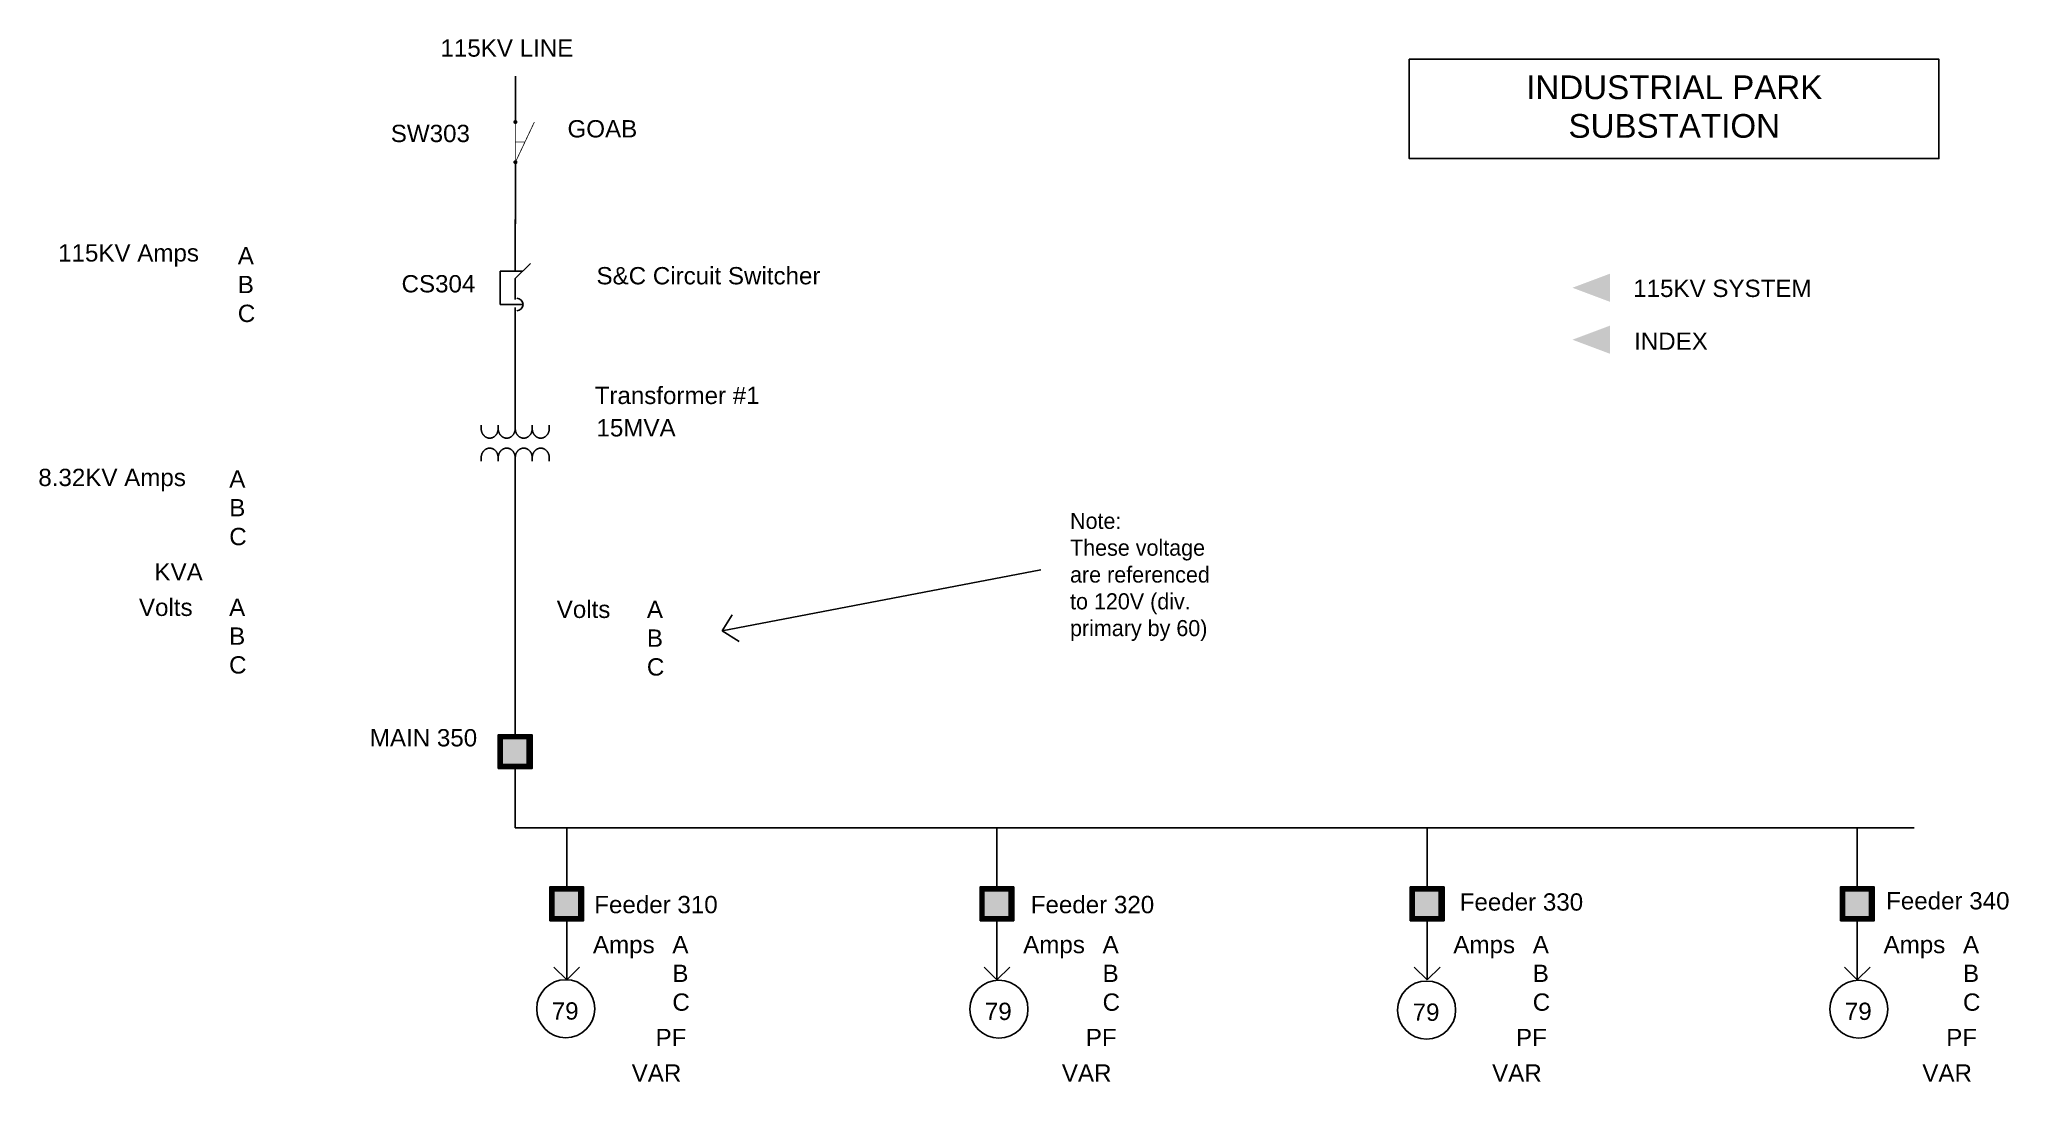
# Model space of a CAD drawing. Extents: x -7.5 to 17, y 6.3 to 19.3.
import ezdxf
from ezdxf.enums import TextEntityAlignment as Align

# ---------------------------------------------------------------- set-up
doc = ezdxf.new("R2010")
doc.units = 0
doc.layers.get('0').update_dxf_attribs({"color": 6, "linetype": 'CONTINUOUS'})
for name, color, linetype in [('DISPLAY', 7, 'CONTINUOUS'), ('STATE_1', 3, 'CONTINUOUS'), ('STATE_2', 1, 'CONTINUOUS')]:
    doc.layers.add(name, color=color, linetype=linetype)
doc.styles.add('ARIAL', font='txt')

# ---------------------------------------------------------------- blocks, each defined once
blk = doc.blocks.new('2_STATE_BRKR_SYMBOL_ST1-GR')
at = {"color": 6}
blk.add_lwpolyline([(6.047, 4.105), (6.467, 4.105), (6.467, 4.525), (6.047, 4.525)], close=True, dxfattribs=at)
at = {"layer": 'STATE_1', "color": 3, "linetype": 'CONTINUOUS'}
blk.add_line((6.408, 4.105), (6.408, 4.525), dxfattribs=at)
at = {"layer": 'STATE_1', "color": 3, "linetype": 'CONTINUOUS', "const_width": 0.0588}
for points in [[(6.047, 4.496), (6.467, 4.496)], [(6.077, 4.525), (6.077, 4.105)], [(6.438, 4.525), (6.438, 4.105)], [(6.047, 4.134), (6.467, 4.134)]]:
    blk.add_lwpolyline(points, dxfattribs=at)
at = {"layer": 'STATE_2', "color": 1}
blk.add_solid([(6.047, 4.105), (6.047, 4.525), (6.467, 4.105), (6.467, 4.525)], dxfattribs=at)
at = {"color": 6, "linetype": 'CONTINUOUS', "flags": 9}
blk.add_attdef('LINKAGE', (5.991, 3.959), '', height=0.084, dxfattribs=at)
blk = doc.blocks.new('ARROW_HEAD_DISPLAY_REF0')
at = {"color": 5}
blk.add_solid([(0.125, -0.09375), (-0.125, 0), (0.125, 0.09375)], dxfattribs=at)
at = {"flags": 9}
blk.add_attdef('DISPLAY', (-0.25, -0.25), '', height=0.075, dxfattribs=at)
blk = doc.blocks.new('CIRCUIT_SWITCHER_ST1-GREE0')
at = {"color": 6}
for p, q in [((0.186, 0.416), (0.186, 0.625)), ((0.186, 0.324), (0.377, 0.508)), ((0, 0.416), (0, 0)), ((0.186, 0.416), (0, 0.416)), ((0.186, 0.416), (0.282, 0.416)), ((0.186, 0.06), (0.186, 0.324)), ((0, 0), (0.284, 0))]:
    blk.add_line(p, q, dxfattribs=at)
blk.add_arc((0.206, 0), 0.0778, 270, 90, dxfattribs=at)
at = {"layer": 'STATE_1', "color": 3}
for p, q in [((0.186, 0.416), (0.186, 0.625)), ((0.186, 0.324), (0.377, 0.508)), ((0, 0.416), (0, 0)), ((0.186, 0.416), (0, 0.416)), ((0.186, 0.416), (0.282, 0.416)), ((0.186, 0.06), (0.186, 0.324)), ((0, 0), (0.284, 0))]:
    blk.add_line(p, q, dxfattribs=at)
blk.add_arc((0.206, 0), 0.0778, 270, 90, dxfattribs=at)
at = {"layer": 'STATE_2', "color": 1}
for p, q in [((0.186, 0.416), (0.186, 0.625)), ((0.186, 0.324), (0.377, 0.508)), ((0, 0.416), (0, 0)), ((0.186, 0.416), (0, 0.416)), ((0.186, 0.416), (0.282, 0.416)), ((0.186, 0.06), (0.186, 0.324)), ((0, 0), (0.284, 0))]:
    blk.add_line(p, q, dxfattribs=at)
blk.add_arc((0.206, 0), 0.0778, 270, 90, dxfattribs=at)
at = {"linetype": 'CONTINUOUS', "style": 'ARIAL', "flags": 9}
blk.add_attdef('LINKAGE', (-0.063, -0.37), '', height=0.1, dxfattribs=at)
blk = doc.blocks.new('SWITCH-1_ST1-GREEN_ST2-RE0')
at = {"const_width": 0.025}
for points in [[(-0.013, 0, 1), (0.013, 0, 1)], [(0.487, 0, 1), (0.512, 0, 1)]]:
    blk.add_lwpolyline(points, format="xyb", close=True, dxfattribs=at)
at = {"const_width": 0.01}
for points in [[(0, 0), (0.5, 0.236)], [(0.5, 0), (0, 0)], [(0.294, 0), (0.205, 0)], [(0.25, 0.123), (0.25, 0)]]:
    blk.add_lwpolyline(points, dxfattribs=at)
at = {"layer": 'STATE_1', "const_width": 0.025}
for points in [[(-0.013, 0, 1), (0.013, 0, 1)], [(0.487, 0, 1), (0.512, 0, 1)]]:
    blk.add_lwpolyline(points, format="xyb", close=True, dxfattribs=at)
at = {"layer": 'STATE_1', "const_width": 0.01}
for points in [[(0, 0), (0.5, 0.236)], [(0.294, 0), (0.205, 0)], [(0.25, 0.123), (0.25, 0)]]:
    blk.add_lwpolyline(points, dxfattribs=at)
at = {"layer": 'STATE_2', "const_width": 0.025}
for points in [[(-0.013, 0, 1), (0.013, 0, 1)], [(0.487, 0, 1), (0.512, 0, 1)]]:
    blk.add_lwpolyline(points, format="xyb", close=True, dxfattribs=at)
at = {"layer": 'STATE_2', "const_width": 0.01}
blk.add_lwpolyline([(0.5, 0), (0, 0)], dxfattribs=at)
at = {"linetype": 'CONTINUOUS', "style": 'ARIAL', "flags": 9}
blk.add_attdef('LINKAGE', (-0.063, -0.37), '', height=0.1, dxfattribs=at)
blk = doc.blocks.new('*U15')
at = {"layer": 'DISPLAY'}
for s, p in [('Note:', (5.301, 13.209)), ('These voltage', (5.301, 12.876)), ('are referenced', (5.301, 12.542)), ('to 120V (div.', (5.301, 12.209)), ('primary by 60)', (5.301, 11.876))]:
    blk.add_text(s, height=0.2, dxfattribs=at).set_placement(p)

msp = doc.modelspace()

# ---------------------------------------------------------------- linework, layer by layer
at = {"color": 4}
msp.add_lwpolyline([(9.523, 19.05), (16.114, 19.05), (16.114, 17.813), (9.523, 17.813)], close=True, dxfattribs=at)
at = {"color": 2}
for points in [[(-1.815, 14.458, 0), (-1.815, 14.455, 0), (-1.816, 14.452, 0), (-1.816, 14.449, 0), (-1.816, 14.446, 0), (-1.816, 14.443, 0), (-1.817, 14.44, 0), (-1.817, 14.437, 0), (-1.817, 14.434, 0), (-1.818, 14.432, 0), (-1.819, 14.429, 0), (-1.819, 14.426, 0), (-1.82, 14.423, 0), (-1.821, 14.42, 0), (-1.822, 14.417, 0), (-1.822, 14.415, 0), (-1.823, 14.412, 0), (-1.824, 14.409, 0), (-1.826, 14.406, 0), (-1.827, 14.404, 0), (-1.828, 14.401, 0), (-1.829, 14.398, 0), (-1.83, 14.396, 0), (-1.832, 14.393, 0), (-1.833, 14.391, 0), (-1.835, 14.388, 0), (-1.836, 14.386, 0), (-1.838, 14.384, 0), (-1.839, 14.381, 0), (-1.841, 14.379, 0), (-1.843, 14.377, 0), (-1.845, 14.375, 0), (-1.846, 14.373, 0), (-1.848, 14.371, 0), (-1.85, 14.369, 0), (-1.852, 14.367, 0), (-1.854, 14.365, 0), (-1.856, 14.363, 0), (-1.858, 14.361, 0), (-1.86, 14.359, 0), (-1.862, 14.358, 0), (-1.865, 14.356, 0), (-1.867, 14.354, 0), (-1.869, 14.353, 0), (-1.871, 14.351, 0), (-1.874, 14.35, 0), (-1.876, 14.349, 0), (-1.878, 14.348, 0), (-1.881, 14.346, 0), (-1.883, 14.345, 0), (-1.886, 14.344, 0), (-1.888, 14.343, 0), (-1.891, 14.342, 0), (-1.893, 14.342, 0), (-1.896, 14.341, 0), (-1.898, 14.34, 0), (-1.901, 14.34, 0), (-1.903, 14.339, 0), (-1.906, 14.339, 0), (-1.908, 14.338, 0), (-1.911, 14.338, 0), (-1.913, 14.338, 0), (-1.916, 14.337, 0), (-1.919, 14.337, 0), (-1.921, 14.337, 0), (-1.924, 14.337, 0), (-1.926, 14.337, 0), (-1.929, 14.338, 0), (-1.932, 14.338, 0), (-1.934, 14.338, 0), (-1.937, 14.339, 0), (-1.939, 14.339, 0), (-1.942, 14.34, 0), (-1.944, 14.34, 0), (-1.947, 14.341, 0), (-1.949, 14.342, 0), (-1.952, 14.342, 0), (-1.954, 14.343, 0), (-1.957, 14.344, 0), (-1.959, 14.345, 0), (-1.962, 14.346, 0), (-1.964, 14.348, 0), (-1.967, 14.349, 0), (-1.969, 14.35, 0), (-1.971, 14.351, 0), (-1.973, 14.353, 0), (-1.976, 14.354, 0), (-1.978, 14.356, 0), (-1.98, 14.358, 0), (-1.982, 14.359, 0), (-1.984, 14.361, 0), (-1.986, 14.363, 0), (-1.988, 14.365, 0), (-1.99, 14.367, 0), (-1.992, 14.369, 0), (-1.994, 14.371, 0), (-1.996, 14.373, 0), (-1.998, 14.375, 0), (-2, 14.377, 0), (-2.001, 14.379, 0), (-2.003, 14.381, 0), (-2.005, 14.384, 0), (-2.006, 14.386, 0), (-2.008, 14.388, 0), (-2.009, 14.391, 0), (-2.011, 14.393, 0), (-2.012, 14.396, 0), (-2.013, 14.398, 0), (-2.015, 14.401, 0), (-2.016, 14.404, 0), (-2.017, 14.406, 0), (-2.018, 14.409, 0), (-2.019, 14.412, 0), (-2.02, 14.415, 0), (-2.021, 14.417, 0), (-2.022, 14.42, 0), (-2.023, 14.423, 0), (-2.023, 14.426, 0), (-2.024, 14.429, 0), (-2.025, 14.432, 0), (-2.025, 14.434, 0), (-2.026, 14.437, 0), (-2.026, 14.44, 0), (-2.026, 14.443, 0), (-2.027, 14.446, 0), (-2.027, 14.449, 0), (-2.027, 14.452, 0), (-2.027, 14.455, 0), (-2.027, 14.458, 0)], [(-1.815, 14.093, 0), (-1.815, 14.096, 0), (-1.816, 14.099, 0), (-1.816, 14.102, 0), (-1.816, 14.105, 0), (-1.816, 14.108, 0), (-1.817, 14.111, 0), (-1.817, 14.114, 0), (-1.817, 14.117, 0), (-1.818, 14.12, 0), (-1.819, 14.122, 0), (-1.819, 14.125, 0), (-1.82, 14.128, 0), (-1.821, 14.131, 0), (-1.822, 14.134, 0), (-1.822, 14.137, 0), (-1.823, 14.139, 0), (-1.824, 14.142, 0), (-1.826, 14.145, 0), (-1.827, 14.147, 0), (-1.828, 14.15, 0), (-1.829, 14.153, 0), (-1.83, 14.155, 0), (-1.832, 14.158, 0), (-1.833, 14.16, 0), (-1.835, 14.163, 0), (-1.836, 14.165, 0), (-1.838, 14.167, 0), (-1.839, 14.17, 0), (-1.841, 14.172, 0), (-1.843, 14.174, 0), (-1.845, 14.176, 0), (-1.846, 14.178, 0), (-1.848, 14.181, 0), (-1.85, 14.183, 0), (-1.852, 14.185, 0), (-1.854, 14.186, 0), (-1.856, 14.188, 0), (-1.858, 14.19, 0), (-1.86, 14.192, 0), (-1.862, 14.193, 0), (-1.865, 14.195, 0), (-1.867, 14.197, 0), (-1.869, 14.198, 0), (-1.871, 14.2, 0), (-1.874, 14.201, 0), (-1.876, 14.202, 0), (-1.878, 14.203, 0), (-1.881, 14.205, 0), (-1.883, 14.206, 0), (-1.886, 14.207, 0), (-1.888, 14.208, 0), (-1.891, 14.209, 0), (-1.893, 14.209, 0), (-1.896, 14.21, 0), (-1.898, 14.211, 0), (-1.901, 14.212, 0), (-1.903, 14.212, 0), (-1.906, 14.213, 0), (-1.908, 14.213, 0), (-1.911, 14.213, 0), (-1.913, 14.214, 0), (-1.916, 14.214, 0), (-1.919, 14.214, 0), (-1.921, 14.214, 0), (-1.924, 14.214, 0), (-1.926, 14.214, 0), (-1.929, 14.214, 0), (-1.932, 14.213, 0), (-1.934, 14.213, 0), (-1.937, 14.213, 0), (-1.939, 14.212, 0), (-1.942, 14.212, 0), (-1.944, 14.211, 0), (-1.947, 14.21, 0), (-1.949, 14.209, 0), (-1.952, 14.209, 0), (-1.954, 14.208, 0), (-1.957, 14.207, 0), (-1.959, 14.206, 0), (-1.962, 14.205, 0), (-1.964, 14.203, 0), (-1.967, 14.202, 0), (-1.969, 14.201, 0), (-1.971, 14.2, 0), (-1.973, 14.198, 0), (-1.976, 14.197, 0), (-1.978, 14.195, 0), (-1.98, 14.193, 0), (-1.982, 14.192, 0), (-1.984, 14.19, 0), (-1.986, 14.188, 0), (-1.988, 14.186, 0), (-1.99, 14.185, 0), (-1.992, 14.183, 0), (-1.994, 14.181, 0), (-1.996, 14.178, 0), (-1.998, 14.176, 0), (-2, 14.174, 0), (-2.001, 14.172, 0), (-2.003, 14.17, 0), (-2.005, 14.167, 0), (-2.006, 14.165, 0), (-2.008, 14.163, 0), (-2.009, 14.16, 0), (-2.011, 14.158, 0), (-2.012, 14.155, 0), (-2.013, 14.153, 0), (-2.015, 14.15, 0), (-2.016, 14.147, 0), (-2.017, 14.145, 0), (-2.018, 14.142, 0), (-2.019, 14.139, 0), (-2.02, 14.137, 0), (-2.021, 14.134, 0), (-2.022, 14.131, 0), (-2.023, 14.128, 0), (-2.023, 14.125, 0), (-2.024, 14.122, 0), (-2.025, 14.12, 0), (-2.025, 14.117, 0), (-2.026, 14.114, 0), (-2.026, 14.111, 0), (-2.026, 14.108, 0), (-2.027, 14.105, 0), (-2.027, 14.102, 0), (-2.027, 14.099, 0), (-2.027, 14.096, 0), (-2.027, 14.093, 0)], [(-1.604, 14.458, 0), (-1.604, 14.455, 0), (-1.604, 14.452, 0), (-1.604, 14.449, 0), (-1.604, 14.446, 0), (-1.604, 14.443, 0), (-1.605, 14.44, 0), (-1.605, 14.437, 0), (-1.606, 14.434, 0), (-1.606, 14.432, 0), (-1.607, 14.429, 0), (-1.607, 14.426, 0), (-1.608, 14.423, 0), (-1.609, 14.42, 0), (-1.61, 14.417, 0), (-1.611, 14.415, 0), (-1.612, 14.412, 0), (-1.613, 14.409, 0), (-1.614, 14.406, 0), (-1.615, 14.404, 0), (-1.616, 14.401, 0), (-1.617, 14.398, 0), (-1.619, 14.396, 0), (-1.62, 14.393, 0), (-1.621, 14.391, 0), (-1.623, 14.388, 0), (-1.624, 14.386, 0), (-1.626, 14.384, 0), (-1.628, 14.381, 0), (-1.629, 14.379, 0), (-1.631, 14.377, 0), (-1.633, 14.375, 0), (-1.635, 14.373, 0), (-1.637, 14.371, 0), (-1.638, 14.369, 0), (-1.64, 14.367, 0), (-1.642, 14.365, 0), (-1.644, 14.363, 0), (-1.646, 14.361, 0), (-1.649, 14.359, 0), (-1.651, 14.358, 0), (-1.653, 14.356, 0), (-1.655, 14.354, 0), (-1.657, 14.353, 0), (-1.66, 14.351, 0), (-1.662, 14.35, 0), (-1.664, 14.349, 0), (-1.667, 14.348, 0), (-1.669, 14.346, 0), (-1.671, 14.345, 0), (-1.674, 14.344, 0), (-1.676, 14.343, 0), (-1.679, 14.342, 0), (-1.681, 14.342, 0), (-1.684, 14.341, 0), (-1.686, 14.34, 0), (-1.689, 14.34, 0), (-1.691, 14.339, 0), (-1.694, 14.339, 0), (-1.697, 14.338, 0), (-1.699, 14.338, 0), (-1.702, 14.338, 0), (-1.704, 14.337, 0), (-1.707, 14.337, 0), (-1.71, 14.337, 0), (-1.712, 14.337, 0), (-1.715, 14.337, 0), (-1.717, 14.338, 0), (-1.72, 14.338, 0), (-1.722, 14.338, 0), (-1.725, 14.339, 0), (-1.728, 14.339, 0), (-1.73, 14.34, 0), (-1.733, 14.34, 0), (-1.735, 14.341, 0), (-1.738, 14.342, 0), (-1.74, 14.342, 0), (-1.743, 14.343, 0), (-1.745, 14.344, 0), (-1.748, 14.345, 0), (-1.75, 14.346, 0), (-1.752, 14.348, 0), (-1.755, 14.349, 0), (-1.757, 14.35, 0), (-1.759, 14.351, 0), (-1.762, 14.353, 0), (-1.764, 14.354, 0), (-1.766, 14.356, 0), (-1.768, 14.358, 0), (-1.77, 14.359, 0), (-1.773, 14.361, 0), (-1.775, 14.363, 0), (-1.777, 14.365, 0), (-1.779, 14.367, 0), (-1.781, 14.369, 0), (-1.783, 14.371, 0), (-1.784, 14.373, 0), (-1.786, 14.375, 0), (-1.788, 14.377, 0), (-1.79, 14.379, 0), (-1.791, 14.381, 0), (-1.793, 14.384, 0), (-1.795, 14.386, 0), (-1.796, 14.388, 0), (-1.798, 14.391, 0), (-1.799, 14.393, 0), (-1.8, 14.396, 0), (-1.802, 14.398, 0), (-1.803, 14.401, 0), (-1.804, 14.404, 0), (-1.805, 14.406, 0), (-1.806, 14.409, 0), (-1.807, 14.412, 0), (-1.808, 14.415, 0), (-1.809, 14.417, 0), (-1.81, 14.42, 0), (-1.811, 14.423, 0), (-1.812, 14.426, 0), (-1.812, 14.429, 0), (-1.813, 14.432, 0), (-1.813, 14.434, 0), (-1.814, 14.437, 0), (-1.814, 14.44, 0), (-1.815, 14.443, 0), (-1.815, 14.446, 0), (-1.815, 14.449, 0), (-1.815, 14.452, 0), (-1.815, 14.455, 0), (-1.815, 14.458, 0)], [(-1.604, 14.093, 0), (-1.604, 14.096, 0), (-1.604, 14.099, 0), (-1.604, 14.102, 0), (-1.604, 14.105, 0), (-1.604, 14.108, 0), (-1.605, 14.111, 0), (-1.605, 14.114, 0), (-1.606, 14.117, 0), (-1.606, 14.12, 0), (-1.607, 14.122, 0), (-1.607, 14.125, 0), (-1.608, 14.128, 0), (-1.609, 14.131, 0), (-1.61, 14.134, 0), (-1.611, 14.137, 0), (-1.612, 14.139, 0), (-1.613, 14.142, 0), (-1.614, 14.145, 0), (-1.615, 14.147, 0), (-1.616, 14.15, 0), (-1.617, 14.153, 0), (-1.619, 14.155, 0), (-1.62, 14.158, 0), (-1.621, 14.16, 0), (-1.623, 14.163, 0), (-1.624, 14.165, 0), (-1.626, 14.167, 0), (-1.628, 14.17, 0), (-1.629, 14.172, 0), (-1.631, 14.174, 0), (-1.633, 14.176, 0), (-1.635, 14.178, 0), (-1.637, 14.181, 0), (-1.638, 14.183, 0), (-1.64, 14.185, 0), (-1.642, 14.186, 0), (-1.644, 14.188, 0), (-1.646, 14.19, 0), (-1.649, 14.192, 0), (-1.651, 14.193, 0), (-1.653, 14.195, 0), (-1.655, 14.197, 0), (-1.657, 14.198, 0), (-1.66, 14.2, 0), (-1.662, 14.201, 0), (-1.664, 14.202, 0), (-1.667, 14.203, 0), (-1.669, 14.205, 0), (-1.671, 14.206, 0), (-1.674, 14.207, 0), (-1.676, 14.208, 0), (-1.679, 14.209, 0), (-1.681, 14.209, 0), (-1.684, 14.21, 0), (-1.686, 14.211, 0), (-1.689, 14.212, 0), (-1.691, 14.212, 0), (-1.694, 14.213, 0), (-1.697, 14.213, 0), (-1.699, 14.213, 0), (-1.702, 14.214, 0), (-1.704, 14.214, 0), (-1.707, 14.214, 0), (-1.71, 14.214, 0), (-1.712, 14.214, 0), (-1.715, 14.214, 0), (-1.717, 14.214, 0), (-1.72, 14.213, 0), (-1.722, 14.213, 0), (-1.725, 14.213, 0), (-1.728, 14.212, 0), (-1.73, 14.212, 0), (-1.733, 14.211, 0), (-1.735, 14.21, 0), (-1.738, 14.209, 0), (-1.74, 14.209, 0), (-1.743, 14.208, 0), (-1.745, 14.207, 0), (-1.748, 14.206, 0), (-1.75, 14.205, 0), (-1.752, 14.203, 0), (-1.755, 14.202, 0), (-1.757, 14.201, 0), (-1.759, 14.2, 0), (-1.762, 14.198, 0), (-1.764, 14.197, 0), (-1.766, 14.195, 0), (-1.768, 14.193, 0), (-1.77, 14.192, 0), (-1.773, 14.19, 0), (-1.775, 14.188, 0), (-1.777, 14.186, 0), (-1.779, 14.185, 0), (-1.781, 14.183, 0), (-1.783, 14.181, 0), (-1.784, 14.178, 0), (-1.786, 14.176, 0), (-1.788, 14.174, 0), (-1.79, 14.172, 0), (-1.791, 14.17, 0), (-1.793, 14.167, 0), (-1.795, 14.165, 0), (-1.796, 14.163, 0), (-1.798, 14.16, 0), (-1.799, 14.158, 0), (-1.8, 14.155, 0), (-1.802, 14.153, 0), (-1.803, 14.15, 0), (-1.804, 14.147, 0), (-1.805, 14.145, 0), (-1.806, 14.142, 0), (-1.807, 14.139, 0), (-1.808, 14.137, 0), (-1.809, 14.134, 0), (-1.81, 14.131, 0), (-1.811, 14.128, 0), (-1.812, 14.125, 0), (-1.812, 14.122, 0), (-1.813, 14.12, 0), (-1.813, 14.117, 0), (-1.814, 14.114, 0), (-1.814, 14.111, 0), (-1.815, 14.108, 0), (-1.815, 14.105, 0), (-1.815, 14.102, 0), (-1.815, 14.099, 0), (-1.815, 14.096, 0), (-1.815, 14.093, 0)], [(-1.392, 14.458, 0), (-1.392, 14.455, 0), (-1.392, 14.452, 0), (-1.392, 14.449, 0), (-1.392, 14.446, 0), (-1.393, 14.443, 0), (-1.393, 14.44, 0), (-1.393, 14.437, 0), (-1.394, 14.434, 0), (-1.394, 14.432, 0), (-1.395, 14.429, 0), (-1.396, 14.426, 0), (-1.396, 14.423, 0), (-1.397, 14.42, 0), (-1.398, 14.417, 0), (-1.399, 14.415, 0), (-1.4, 14.412, 0), (-1.401, 14.409, 0), (-1.402, 14.406, 0), (-1.403, 14.404, 0), (-1.404, 14.401, 0), (-1.406, 14.398, 0), (-1.407, 14.396, 0), (-1.408, 14.393, 0), (-1.41, 14.391, 0), (-1.411, 14.388, 0), (-1.413, 14.386, 0), (-1.414, 14.384, 0), (-1.416, 14.381, 0), (-1.418, 14.379, 0), (-1.419, 14.377, 0), (-1.421, 14.375, 0), (-1.423, 14.373, 0), (-1.425, 14.371, 0), (-1.427, 14.369, 0), (-1.429, 14.367, 0), (-1.431, 14.365, 0), (-1.433, 14.363, 0), (-1.435, 14.361, 0), (-1.437, 14.359, 0), (-1.439, 14.358, 0), (-1.441, 14.356, 0), (-1.443, 14.354, 0), (-1.446, 14.353, 0), (-1.448, 14.351, 0), (-1.45, 14.35, 0), (-1.453, 14.349, 0), (-1.455, 14.348, 0), (-1.457, 14.346, 0), (-1.46, 14.345, 0), (-1.462, 14.344, 0), (-1.465, 14.343, 0), (-1.467, 14.342, 0), (-1.47, 14.342, 0), (-1.472, 14.341, 0), (-1.475, 14.34, 0), (-1.477, 14.34, 0), (-1.48, 14.339, 0), (-1.482, 14.339, 0), (-1.485, 14.338, 0), (-1.487, 14.338, 0), (-1.49, 14.338, 0), (-1.493, 14.337, 0), (-1.495, 14.337, 0), (-1.498, 14.337, 0), (-1.5, 14.337, 0), (-1.503, 14.337, 0), (-1.506, 14.338, 0), (-1.508, 14.338, 0), (-1.511, 14.338, 0), (-1.513, 14.339, 0), (-1.516, 14.339, 0), (-1.518, 14.34, 0), (-1.521, 14.34, 0), (-1.523, 14.341, 0), (-1.526, 14.342, 0), (-1.529, 14.342, 0), (-1.531, 14.343, 0), (-1.533, 14.344, 0), (-1.536, 14.345, 0), (-1.538, 14.346, 0), (-1.541, 14.348, 0), (-1.543, 14.349, 0), (-1.545, 14.35, 0), (-1.548, 14.351, 0), (-1.55, 14.353, 0), (-1.552, 14.354, 0), (-1.554, 14.356, 0), (-1.557, 14.358, 0), (-1.559, 14.359, 0), (-1.561, 14.361, 0), (-1.563, 14.363, 0), (-1.565, 14.365, 0), (-1.567, 14.367, 0), (-1.569, 14.369, 0), (-1.571, 14.371, 0), (-1.573, 14.373, 0), (-1.574, 14.375, 0), (-1.576, 14.377, 0), (-1.578, 14.379, 0), (-1.58, 14.381, 0), (-1.581, 14.384, 0), (-1.583, 14.386, 0), (-1.584, 14.388, 0), (-1.586, 14.391, 0), (-1.587, 14.393, 0), (-1.589, 14.396, 0), (-1.59, 14.398, 0), (-1.591, 14.401, 0), (-1.592, 14.404, 0), (-1.593, 14.406, 0), (-1.595, 14.409, 0), (-1.596, 14.412, 0), (-1.597, 14.415, 0), (-1.597, 14.417, 0), (-1.598, 14.42, 0), (-1.599, 14.423, 0), (-1.6, 14.426, 0), (-1.6, 14.429, 0), (-1.601, 14.432, 0), (-1.602, 14.434, 0), (-1.602, 14.437, 0), (-1.602, 14.44, 0), (-1.603, 14.443, 0), (-1.603, 14.446, 0), (-1.603, 14.449, 0), (-1.604, 14.452, 0), (-1.604, 14.455, 0), (-1.604, 14.458, 0)], [(-1.392, 14.093, 0), (-1.392, 14.096, 0), (-1.392, 14.099, 0), (-1.392, 14.102, 0), (-1.392, 14.105, 0), (-1.393, 14.108, 0), (-1.393, 14.111, 0), (-1.393, 14.114, 0), (-1.394, 14.117, 0), (-1.394, 14.12, 0), (-1.395, 14.122, 0), (-1.396, 14.125, 0), (-1.396, 14.128, 0), (-1.397, 14.131, 0), (-1.398, 14.134, 0), (-1.399, 14.137, 0), (-1.4, 14.139, 0), (-1.401, 14.142, 0), (-1.402, 14.145, 0), (-1.403, 14.147, 0), (-1.404, 14.15, 0), (-1.406, 14.153, 0), (-1.407, 14.155, 0), (-1.408, 14.158, 0), (-1.41, 14.16, 0), (-1.411, 14.163, 0), (-1.413, 14.165, 0), (-1.414, 14.167, 0), (-1.416, 14.17, 0), (-1.418, 14.172, 0), (-1.419, 14.174, 0), (-1.421, 14.176, 0), (-1.423, 14.178, 0), (-1.425, 14.181, 0), (-1.427, 14.183, 0), (-1.429, 14.185, 0), (-1.431, 14.186, 0), (-1.433, 14.188, 0), (-1.435, 14.19, 0), (-1.437, 14.192, 0), (-1.439, 14.193, 0), (-1.441, 14.195, 0), (-1.443, 14.197, 0), (-1.446, 14.198, 0), (-1.448, 14.2, 0), (-1.45, 14.201, 0), (-1.453, 14.202, 0), (-1.455, 14.203, 0), (-1.457, 14.205, 0), (-1.46, 14.206, 0), (-1.462, 14.207, 0), (-1.465, 14.208, 0), (-1.467, 14.209, 0), (-1.47, 14.209, 0), (-1.472, 14.21, 0), (-1.475, 14.211, 0), (-1.477, 14.212, 0), (-1.48, 14.212, 0), (-1.482, 14.213, 0), (-1.485, 14.213, 0), (-1.487, 14.213, 0), (-1.49, 14.214, 0), (-1.493, 14.214, 0), (-1.495, 14.214, 0), (-1.498, 14.214, 0), (-1.5, 14.214, 0), (-1.503, 14.214, 0), (-1.506, 14.214, 0), (-1.508, 14.213, 0), (-1.511, 14.213, 0), (-1.513, 14.213, 0), (-1.516, 14.212, 0), (-1.518, 14.212, 0), (-1.521, 14.211, 0), (-1.523, 14.21, 0), (-1.526, 14.209, 0), (-1.529, 14.209, 0), (-1.531, 14.208, 0), (-1.533, 14.207, 0), (-1.536, 14.206, 0), (-1.538, 14.205, 0), (-1.541, 14.203, 0), (-1.543, 14.202, 0), (-1.545, 14.201, 0), (-1.548, 14.2, 0), (-1.55, 14.198, 0), (-1.552, 14.197, 0), (-1.554, 14.195, 0), (-1.557, 14.193, 0), (-1.559, 14.192, 0), (-1.561, 14.19, 0), (-1.563, 14.188, 0), (-1.565, 14.186, 0), (-1.567, 14.185, 0), (-1.569, 14.183, 0), (-1.571, 14.181, 0), (-1.573, 14.178, 0), (-1.574, 14.176, 0), (-1.576, 14.174, 0), (-1.578, 14.172, 0), (-1.58, 14.17, 0), (-1.581, 14.167, 0), (-1.583, 14.165, 0), (-1.584, 14.163, 0), (-1.586, 14.16, 0), (-1.587, 14.158, 0), (-1.589, 14.155, 0), (-1.59, 14.153, 0), (-1.591, 14.15, 0), (-1.592, 14.147, 0), (-1.593, 14.145, 0), (-1.595, 14.142, 0), (-1.596, 14.139, 0), (-1.597, 14.137, 0), (-1.597, 14.134, 0), (-1.598, 14.131, 0), (-1.599, 14.128, 0), (-1.6, 14.125, 0), (-1.6, 14.122, 0), (-1.601, 14.12, 0), (-1.602, 14.117, 0), (-1.602, 14.114, 0), (-1.602, 14.111, 0), (-1.603, 14.108, 0), (-1.603, 14.105, 0), (-1.603, 14.102, 0), (-1.604, 14.099, 0), (-1.604, 14.096, 0), (-1.604, 14.093, 0)], [(-1.18, 14.458, 0), (-1.18, 14.455, 0), (-1.18, 14.452, 0), (-1.18, 14.449, 0), (-1.181, 14.446, 0), (-1.181, 14.443, 0), (-1.181, 14.44, 0), (-1.182, 14.437, 0), (-1.182, 14.434, 0), (-1.183, 14.432, 0), (-1.183, 14.429, 0), (-1.184, 14.426, 0), (-1.185, 14.423, 0), (-1.186, 14.42, 0), (-1.186, 14.417, 0), (-1.187, 14.415, 0), (-1.188, 14.412, 0), (-1.189, 14.409, 0), (-1.19, 14.406, 0), (-1.191, 14.404, 0), (-1.193, 14.401, 0), (-1.194, 14.398, 0), (-1.195, 14.396, 0), (-1.197, 14.393, 0), (-1.198, 14.391, 0), (-1.199, 14.388, 0), (-1.201, 14.386, 0), (-1.203, 14.384, 0), (-1.204, 14.381, 0), (-1.206, 14.379, 0), (-1.208, 14.377, 0), (-1.209, 14.375, 0), (-1.211, 14.373, 0), (-1.213, 14.371, 0), (-1.215, 14.369, 0), (-1.217, 14.367, 0), (-1.219, 14.365, 0), (-1.221, 14.363, 0), (-1.223, 14.361, 0), (-1.225, 14.359, 0), (-1.227, 14.358, 0), (-1.229, 14.356, 0), (-1.232, 14.354, 0), (-1.234, 14.353, 0), (-1.236, 14.351, 0), (-1.238, 14.35, 0), (-1.241, 14.349, 0), (-1.243, 14.348, 0), (-1.246, 14.346, 0), (-1.248, 14.345, 0), (-1.25, 14.344, 0), (-1.253, 14.343, 0), (-1.255, 14.342, 0), (-1.258, 14.342, 0), (-1.26, 14.341, 0), (-1.263, 14.34, 0), (-1.265, 14.34, 0), (-1.268, 14.339, 0), (-1.271, 14.339, 0), (-1.273, 14.338, 0), (-1.276, 14.338, 0), (-1.278, 14.338, 0), (-1.281, 14.337, 0), (-1.283, 14.337, 0), (-1.286, 14.337, 0), (-1.289, 14.337, 0), (-1.291, 14.337, 0), (-1.294, 14.338, 0), (-1.296, 14.338, 0), (-1.299, 14.338, 0), (-1.302, 14.339, 0), (-1.304, 14.339, 0), (-1.307, 14.34, 0), (-1.309, 14.34, 0), (-1.312, 14.341, 0), (-1.314, 14.342, 0), (-1.317, 14.342, 0), (-1.319, 14.343, 0), (-1.322, 14.344, 0), (-1.324, 14.345, 0), (-1.327, 14.346, 0), (-1.329, 14.348, 0), (-1.331, 14.349, 0), (-1.334, 14.35, 0), (-1.336, 14.351, 0), (-1.338, 14.353, 0), (-1.34, 14.354, 0), (-1.343, 14.356, 0), (-1.345, 14.358, 0), (-1.347, 14.359, 0), (-1.349, 14.361, 0), (-1.351, 14.363, 0), (-1.353, 14.365, 0), (-1.355, 14.367, 0), (-1.357, 14.369, 0), (-1.359, 14.371, 0), (-1.361, 14.373, 0), (-1.363, 14.375, 0), (-1.364, 14.377, 0), (-1.366, 14.379, 0), (-1.368, 14.381, 0), (-1.369, 14.384, 0), (-1.371, 14.386, 0), (-1.373, 14.388, 0), (-1.374, 14.391, 0), (-1.375, 14.393, 0), (-1.377, 14.396, 0), (-1.378, 14.398, 0), (-1.379, 14.401, 0), (-1.381, 14.404, 0), (-1.382, 14.406, 0), (-1.383, 14.409, 0), (-1.384, 14.412, 0), (-1.385, 14.415, 0), (-1.386, 14.417, 0), (-1.387, 14.42, 0), (-1.387, 14.423, 0), (-1.388, 14.426, 0), (-1.389, 14.429, 0), (-1.389, 14.432, 0), (-1.39, 14.434, 0), (-1.39, 14.437, 0), (-1.391, 14.44, 0), (-1.391, 14.443, 0), (-1.391, 14.446, 0), (-1.392, 14.449, 0), (-1.392, 14.452, 0), (-1.392, 14.455, 0), (-1.392, 14.458, 0)], [(-1.18, 14.093, 0), (-1.18, 14.096, 0), (-1.18, 14.099, 0), (-1.18, 14.102, 0), (-1.181, 14.105, 0), (-1.181, 14.108, 0), (-1.181, 14.111, 0), (-1.182, 14.114, 0), (-1.182, 14.117, 0), (-1.183, 14.12, 0), (-1.183, 14.122, 0), (-1.184, 14.125, 0), (-1.185, 14.128, 0), (-1.186, 14.131, 0), (-1.186, 14.134, 0), (-1.187, 14.137, 0), (-1.188, 14.139, 0), (-1.189, 14.142, 0), (-1.19, 14.145, 0), (-1.191, 14.147, 0), (-1.193, 14.15, 0), (-1.194, 14.153, 0), (-1.195, 14.155, 0), (-1.197, 14.158, 0), (-1.198, 14.16, 0), (-1.199, 14.163, 0), (-1.201, 14.165, 0), (-1.203, 14.167, 0), (-1.204, 14.17, 0), (-1.206, 14.172, 0), (-1.208, 14.174, 0), (-1.209, 14.176, 0), (-1.211, 14.178, 0), (-1.213, 14.181, 0), (-1.215, 14.183, 0), (-1.217, 14.185, 0), (-1.219, 14.186, 0), (-1.221, 14.188, 0), (-1.223, 14.19, 0), (-1.225, 14.192, 0), (-1.227, 14.193, 0), (-1.229, 14.195, 0), (-1.232, 14.197, 0), (-1.234, 14.198, 0), (-1.236, 14.2, 0), (-1.238, 14.201, 0), (-1.241, 14.202, 0), (-1.243, 14.203, 0), (-1.246, 14.205, 0), (-1.248, 14.206, 0), (-1.25, 14.207, 0), (-1.253, 14.208, 0), (-1.255, 14.209, 0), (-1.258, 14.209, 0), (-1.26, 14.21, 0), (-1.263, 14.211, 0), (-1.265, 14.212, 0), (-1.268, 14.212, 0), (-1.271, 14.213, 0), (-1.273, 14.213, 0), (-1.276, 14.213, 0), (-1.278, 14.214, 0), (-1.281, 14.214, 0), (-1.283, 14.214, 0), (-1.286, 14.214, 0), (-1.289, 14.214, 0), (-1.291, 14.214, 0), (-1.294, 14.214, 0), (-1.296, 14.213, 0), (-1.299, 14.213, 0), (-1.302, 14.213, 0), (-1.304, 14.212, 0), (-1.307, 14.212, 0), (-1.309, 14.211, 0), (-1.312, 14.21, 0), (-1.314, 14.209, 0), (-1.317, 14.209, 0), (-1.319, 14.208, 0), (-1.322, 14.207, 0), (-1.324, 14.206, 0), (-1.327, 14.205, 0), (-1.329, 14.203, 0), (-1.331, 14.202, 0), (-1.334, 14.201, 0), (-1.336, 14.2, 0), (-1.338, 14.198, 0), (-1.34, 14.197, 0), (-1.343, 14.195, 0), (-1.345, 14.193, 0), (-1.347, 14.192, 0), (-1.349, 14.19, 0), (-1.351, 14.188, 0), (-1.353, 14.186, 0), (-1.355, 14.185, 0), (-1.357, 14.183, 0), (-1.359, 14.181, 0), (-1.361, 14.178, 0), (-1.363, 14.176, 0), (-1.364, 14.174, 0), (-1.366, 14.172, 0), (-1.368, 14.17, 0), (-1.369, 14.167, 0), (-1.371, 14.165, 0), (-1.373, 14.163, 0), (-1.374, 14.16, 0), (-1.375, 14.158, 0), (-1.377, 14.155, 0), (-1.378, 14.153, 0), (-1.379, 14.15, 0), (-1.381, 14.147, 0), (-1.382, 14.145, 0), (-1.383, 14.142, 0), (-1.384, 14.139, 0), (-1.385, 14.137, 0), (-1.386, 14.134, 0), (-1.387, 14.131, 0), (-1.387, 14.128, 0), (-1.388, 14.125, 0), (-1.389, 14.122, 0), (-1.389, 14.12, 0), (-1.39, 14.117, 0), (-1.39, 14.114, 0), (-1.391, 14.111, 0), (-1.391, 14.108, 0), (-1.391, 14.105, 0), (-1.392, 14.102, 0), (-1.392, 14.099, 0), (-1.392, 14.096, 0), (-1.392, 14.093, 0)]]:
    msp.add_polyline3d(points, dxfattribs=at)
at = {"layer": 'DISPLAY', "color": 4}
for p, q in [((-1.601, 18.282), (-1.601, 18.84)), ((-1.601, 17.002), (-1.601, 17.757)), ((-1.604, 17.058), (-1.604, 16.626)), ((-1.604, 15.962), (-1.604, 14.499)), ((-1.604, 14.052), (-1.604, 13.065)), ((-1.604, 13.065), (-1.604, 10.651)), ((-1.604, 10.231), (-1.604, 9.494)), ((7.488, 9.494), (-1.604, 9.494)), ((-0.962, 9.494), (-0.962, 8.757)), ((4.391, 9.494), (4.391, 8.757)), ((15.804, 9.494), (7.488, 9.494)), ((9.745, 9.494), (9.745, 8.757)), ((15.098, 9.494), (15.098, 8.757)), ((-0.962, 8.337), (-0.962, 7.601)), ((4.391, 8.337), (4.391, 7.601)), ((9.745, 8.337), (9.745, 7.601)), ((15.098, 8.337), (15.098, 7.601)), ((-0.962, 7.601), (-1.123, 7.761)), ((-0.962, 7.601), (-0.802, 7.761)), ((4.391, 7.601), (4.231, 7.761)), ((4.391, 7.601), (4.552, 7.761)), ((9.745, 7.601), (9.584, 7.761)), ((9.745, 7.601), (9.905, 7.761)), ((15.098, 7.601), (14.938, 7.761)), ((15.098, 7.601), (15.259, 7.761))]:
    msp.add_line(p, q, dxfattribs=at)
at = {"layer": 'DISPLAY', "color": 2}
for p, q in [((-2.027, 14.458), (-2.027, 14.499)), ((-1.815, 14.458), (-1.815, 14.499)), ((-1.604, 14.458), (-1.604, 14.499)), ((-1.392, 14.458), (-1.392, 14.499)), ((-1.18, 14.458), (-1.18, 14.499)), ((-2.027, 14.093), (-2.027, 14.052)), ((-1.815, 14.093), (-1.815, 14.052)), ((-1.604, 14.093), (-1.604, 14.052)), ((-1.392, 14.093), (-1.392, 14.052)), ((-1.18, 14.093), (-1.18, 14.052))]:
    msp.add_line(p, q, dxfattribs=at)
at = {"layer": 'DISPLAY'}
for p, q in [((4.939, 12.7), (0.973, 11.944)), ((0.973, 11.944), (1.097, 12.142)), ((0.973, 11.944), (1.183, 11.808))]:
    msp.add_line(p, q, dxfattribs=at)
for centre in [(-0.975, 7.243), (4.416, 7.238), (15.117, 7.238), (9.738, 7.227)]:
    msp.add_circle(centre, 0.361, dxfattribs=at)

# ---------------------------------------------------------------- block references
at = {"xscale": -1, "rotation": 270}
msp.add_blockref('SWITCH-1_ST1-GREEN_ST2-RE0', (-1.601, 17.769), dxfattribs=at)
for name, p in [('CIRCUIT_SWITCHER_ST1-GREE0', (-1.79, 16)), ('2_STATE_BRKR_SYMBOL_ST1-GR', (-7.861, 6.125)), ('2_STATE_BRKR_SYMBOL_ST1-GR', (-7.22, 4.232)), ('2_STATE_BRKR_SYMBOL_ST1-GR', (-1.866, 4.232)), ('2_STATE_BRKR_SYMBOL_ST1-GR', (3.488, 4.232)), ('2_STATE_BRKR_SYMBOL_ST1-GR', (8.841, 4.232))]:
    msp.add_blockref(name, p)
at = {"xscale": 1.863461198147128, "yscale": 1.863461198147128, "zscale": 1.863461198147128}
for p in [(11.786, 16.208), (11.786, 15.562)]:
    msp.add_blockref('ARROW_HEAD_DISPLAY_REF0', p, dxfattribs=at)
at = {"layer": 'DISPLAY'}
msp.add_blockref('*U15', (0, 0), dxfattribs=at)

# ---------------------------------------------------------------- texts
at = {"color": 3, "style": 'ARIAL'}
for s, height, p in [('INDUSTRIAL PARK', 0.29492, (12.82, 18.553)), ('SUBSTATION', 0.2949, (12.82, 18.073))]:
    msp.add_text(s, height=height, dxfattribs=at).set_placement(p, align=Align.CENTER)
at = {"color": 2, "style": 'ARIAL'}
for s, p in [('115KV Amps', (-7.292, 16.534)), ('A', (-5.056, 16.499)), ('S&C Circuit Switcher', (-0.592, 16.25)), ('B', (-5.056, 16.141)), ('C', (-5.056, 15.782)), ('Transformer #1', (-0.615, 14.762)), ('15MVA', (-0.592, 14.359)), ('8.32KV Amps', (-7.538, 13.742)), ('A', (-5.162, 13.724)), ('B', (-5.162, 13.366)), ('C', (-5.162, 13.007)), ('KVA', (-6.093, 12.568)), ('Volts', (-6.286, 12.127)), ('A', (-5.164, 12.127)), ('Volts', (-1.087, 12.102)), ('A', (0.035, 12.102)), ('B', (-5.164, 11.769)), ('B', (0.035, 11.744)), ('C', (-5.164, 11.411)), ('C', (0.035, 11.386)), ('Feeder 310', (-0.62, 8.431)), ('Feeder 320', (4.812, 8.431)), ('Feeder 330', (10.15, 8.463)), ('Feeder 340', (15.456, 8.478)), ('Amps', (-0.636, 7.934)), ('A', (0.352, 7.934)), ('Amps', (4.718, 7.934)), ('A', (5.706, 7.934)), ('Amps', (10.071, 7.934)), ('A', (11.059, 7.934)), ('Amps', (15.425, 7.934)), ('A', (16.413, 7.934)), ('B', (0.352, 7.576)), ('B', (5.706, 7.576)), ('B', (11.059, 7.576)), ('B', (16.413, 7.576)), ('C', (0.352, 7.218)), ('C', (5.706, 7.218)), ('C', (11.059, 7.218)), ('C', (16.413, 7.218)), ('PF', (0.143, 6.778)), ('PF', (5.497, 6.778)), ('PF', (10.85, 6.778)), ('PF', (16.204, 6.778)), ('VAR', (-0.154, 6.337)), ('VAR', (5.199, 6.337)), ('VAR', (10.553, 6.337)), ('VAR', (15.907, 6.337))]:
    msp.add_text(s, height=0.215, dxfattribs=at).set_placement(p)
at = {"color": 6, "style": 'ARIAL'}
for s, p in [('115KV SYSTEM', (12.309, 16.093)), ('INDEX', (12.32, 15.436))]:
    msp.add_text(s, height=0.215, dxfattribs=at).set_placement(p)
at = {"color": 2, "style": 'ARIAL'}
for s, p in [('MAIN 350', (-2.745, 10.505)), ('79', (-0.982, 7.108)), ('79', (4.408, 7.103)), ('79', (9.731, 7.093)), ('79', (15.11, 7.104))]:
    msp.add_text(s, height=0.215, dxfattribs=at).set_placement(p, align=Align.CENTER)
at = {"layer": 'DISPLAY', "color": 2, "style": 'ARIAL'}
msp.add_text('115KV LINE', height=0.215, dxfattribs=at).set_placement((-1.707, 19.081), align=Align.CENTER)
for s, p in [('SW303', (-3.152, 18.019)), ('GOAB', (-0.953, 18.077)), ('CS304', (-3.018, 16.15))]:
    msp.add_text(s, height=0.215, dxfattribs=at).set_placement(p)

doc.saveas('drawing.dxf')
